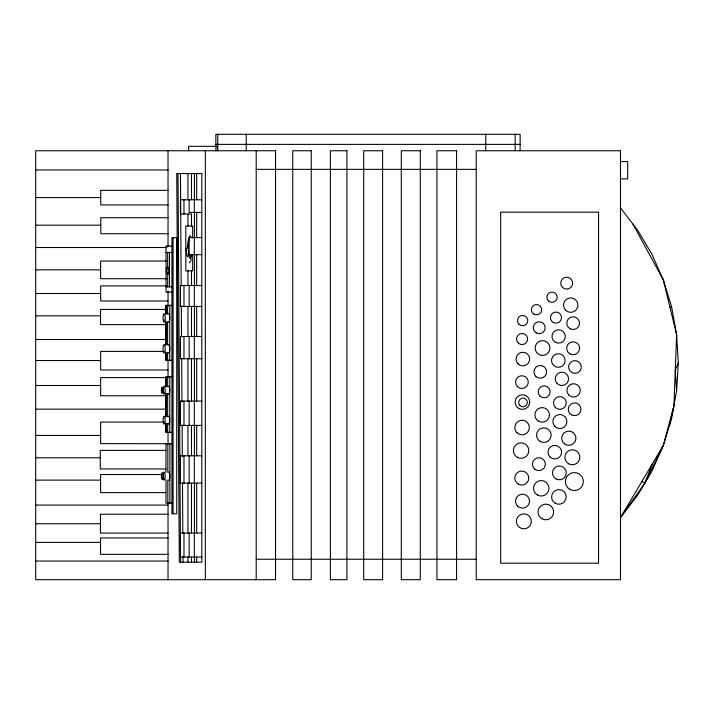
<?xml version="1.0" encoding="UTF-8"?>
<svg xmlns="http://www.w3.org/2000/svg" width="714" height="714" viewBox="0 0 714 714"><rect width="100%" height="100%" fill="white"/><g stroke="black" fill="none" stroke-linecap="round" stroke-linejoin="round"><path stroke-width="1.07" d="M668.652 425.526L669.402 425.714L673.936 405.695L676.622 334.634L671.624 306.949L663.368 280.058L651.98 254.345L637.611 230.158L620.475 207.854M673.936 405.695L663.368 445.357L620.475 517.561L637.611 495.257L651.98 471.079L663.368 445.357L671.624 418.466L676.622 390.79L678.3 362.712L676.622 334.634L663.368 280.058L632.961 224.107M188.309 240.19L187.354 248.231L185.81 248.436L187.354 256.692L188.844 255.255M191.254 255.139L190.897 256.924A11.299 1.731 -90 0 1 189.174 256.897L188.817 255.094A11.299 1.731 -90 0 1 188.674 240.216A11.299 1.731 -90 0 1 190.906 237.351M652.65 463.413L644.796 483.164L620.475 517.561M678.3 362.712L675.283 370.164L676.622 390.79M663.368 445.357L644.796 483.164L641.922 481.459M189.264 262.806L190.986 260.583L190.986 254.291M670 307.341L671.624 306.949M215.869 144.38L520.122 144.38M620.475 161.578L627.686 161.578L627.686 178.848L620.475 178.848M256.21 169.352L476.22 169.352M35.7 169.977L168.031 169.977M168.031 190.352L100.71 190.352L100.71 204.954L168.031 204.954M35.7 197.573L100.71 197.573M201.83 199.786L180.455 199.786L180.455 214.004L191.486 214.004L191.486 226.026M201.83 212.433L189.165 212.433L189.165 199.786M168.031 217.699L100.808 217.699L100.808 233.737L168.031 233.737M35.7 225.169L100.808 225.169M201.83 237.566L189.165 237.566L189.165 254.648L201.83 254.648M171.976 246.062L166.014 246.062L166.014 292.106L171.976 292.106M35.7 247.517L166.924 247.517M166.014 252.444L171.94 252.444M166.924 261.029L100.603 261.029L100.603 278.71L166.924 278.71M35.7 269.856L100.603 269.856M201.83 285.52L180.455 285.52L180.455 306.449L201.83 306.449M166.924 285.886L100.665 285.886L100.665 301.005L168.031 301.005M166.014 286.841L171.94 286.841M35.7 293.508L100.665 293.508M172.074 305.342L165.925 305.342L165.925 314.151M165.818 309.421L100.549 309.421L100.549 324.62L165.818 324.62M35.7 315.847L100.549 315.847M201.83 336.499L180.455 336.499L180.455 358.74L201.83 358.74M35.7 339.507L165.809 339.507M163.613 351.404L100.656 351.404L100.656 369.995L168.031 369.995M172.074 360.365L165.925 360.365L165.925 352.662M35.7 360.534L100.656 360.534M172.074 376.724L165.925 376.724L165.925 386.747M165.827 377.581L100.656 377.581L100.656 395.761L165.827 395.761M35.7 385.506L100.656 385.506M201.83 401.081L180.455 401.081L180.455 425.41L201.83 425.41M35.7 409.158L165.809 409.158M163.613 422.072L100.62 422.072L100.62 443.626L171.976 443.724M172.074 432.372L165.925 432.372L165.925 423.473M35.7 435.442L100.62 435.442M165.809 450.373L100.272 450.373L100.272 468.955L165.809 468.955M201.83 455.8L180.455 455.8L180.455 483.119L201.83 483.119M35.7 457.781L100.272 457.781M161.4 474.515L100.603 474.515L100.603 492.606L165.827 492.606M35.7 480.129L100.603 480.129M171.976 503.129L165.978 503.129L166.014 480.031M35.7 505.093L168.031 505.093M168.031 514.223L100.433 514.223L100.433 533.072L168.031 533.072M35.7 523.746L100.433 523.746M201.83 533.028L180.455 533.028L180.455 557.063L201.83 557.063M168.031 537.954L100.549 537.954L100.549 554.323L168.031 554.323M35.7 542.399L100.549 542.399M256.21 559.24L476.22 559.24M35.7 561.043L168.031 561.043M180.446 173.556L181.186 286.028M181.32 306.074L181.517 336.142M181.668 358.41L181.954 401.839M182.106 425.232L182.311 456.407M182.489 483.137L182.82 533.251M182.971 556.634L183.007 562.204M177.991 173.556L180.562 562.204M520.122 150.752L520.122 134.303L215.869 134.303L215.869 150.752M515.16 134.303L515.16 150.752M485.761 134.303L485.761 150.752M256.21 150.752L256.21 579.697M246.241 134.303L246.241 150.752M217.77 134.303L217.77 150.752M217.413 150.752L217.413 146.334L188.63 146.334L188.63 150.752M205.329 150.752L205.329 579.697M196.68 173.556L196.68 199.786M196.68 212.433L196.68 237.566M196.68 254.648L196.68 285.52M196.68 306.449L196.68 336.499M196.68 358.74L196.68 401.081M196.68 425.41L196.68 455.8M196.68 483.119L196.68 533.028M196.68 557.063L196.68 562.204M194.404 173.556L194.404 199.786M194.404 212.433L194.404 237.566M194.404 254.648L194.404 285.52M194.404 306.449L194.404 336.499M194.404 358.74L194.404 401.081M194.404 425.41L194.404 455.8M194.404 483.119L194.404 533.028M194.404 557.063L194.404 562.204M194.315 199.786L194.315 212.433M194.315 237.566L194.315 254.648M194.315 285.52L194.315 306.449M194.315 336.499L194.315 358.74M194.315 401.081L194.315 425.41M194.315 455.8L194.315 483.119M194.315 533.028L194.315 557.063M192.655 238.048L192.655 226.026L185.81 226.026L185.81 270.838L192.655 270.838L192.655 254.443M191.486 173.556L191.486 199.786M191.486 270.838L191.486 285.52M191.486 306.449L191.486 336.499M191.486 358.74L191.486 401.081M191.486 425.41L191.486 455.8M191.486 483.119L191.486 533.028M191.486 557.063L191.486 562.204M189.165 285.52L189.165 306.449M189.165 336.499L189.165 358.74M189.165 401.081L189.165 425.41M189.165 455.8L189.165 483.119M189.165 533.028L189.165 557.063M187.969 173.556L187.969 199.786M187.969 214.004L187.969 226.026M187.969 270.838L187.969 285.52M187.969 306.449L187.969 336.499M187.969 358.74L187.969 401.081M187.969 425.41L187.969 455.8M187.969 483.119L187.969 533.028M187.969 557.063L187.969 562.204M183.971 199.786L183.971 214.004M183.971 285.52L183.971 306.449M183.971 336.499L183.971 358.74M183.971 401.081L183.971 425.41M183.971 455.8L183.971 483.119M183.971 533.028L183.971 557.063M173.083 237.735L173.083 513.83M169.887 443.724L169.887 503.129M169.771 305.342L169.771 360.365M169.798 376.724L169.798 432.372M169.486 252.444L169.486 286.841M168.031 150.752L168.031 246.571M168.031 291.133L168.031 306.27M168.031 360.151L168.031 377.581M168.031 432.63L168.031 443.769M168.031 502.817L168.031 579.697M167.835 443.724L167.835 472.329M167.835 480.031L167.835 503.129M167.683 252.444L167.683 267.447M167.683 273.899L167.683 286.841M167.603 305.342L167.603 314.151M167.603 321.853L167.603 344.96M167.603 352.662L167.603 360.365M167.656 376.724L167.656 386.747M167.656 393.423L167.656 416.789M167.656 423.473L167.656 432.372M166.059 305.342L166.059 314.151M166.059 321.853L166.059 344.96M166.059 352.662L166.059 360.365M166.059 376.724L166.059 386.747M166.059 393.423L166.059 416.789M166.059 423.473L166.059 432.372M166.014 443.724L165.978 472.329M165.925 321.853L165.925 344.96M165.925 393.423L165.925 416.789M168.433 313.857A4.266 1.062 -90 0 1 169.762 318.533A4.266 1.062 -90 0 1 168.183 321.666M168.183 345.103A4.266 1.062 -90 0 1 169.771 348.798A4.266 1.062 -90 0 1 168.183 352.484M168.093 267.696A3.418 0.821 -90 0 1 169.325 270.66A3.418 0.821 -90 0 1 168.093 273.623M168.218 386.72A4.034 1.009 -90 0 1 169.727 390.21A4.034 1.009 -90 0 1 168.218 393.709M168.218 416.699A4.034 1.009 -90 0 1 169.727 420.198A4.034 1.009 -90 0 1 168.218 423.688M168.584 472.141A4.088 0.991 -90 0 1 169.816 475.56A4.088 0.991 -90 0 1 168.843 480.183M275.55 150.752L35.7 150.752L35.7 579.697L275.55 579.697L275.55 150.752M311.242 150.752L292.749 150.752L292.749 579.697L311.242 579.697L311.242 150.752M346.906 150.752L330.403 150.752L330.403 579.697L346.906 579.697L346.906 150.752M382.615 150.752L363.694 150.752L363.694 579.697L382.615 579.697L382.615 150.752M420.287 150.752L401.304 150.752L401.304 579.697L420.287 579.697L420.287 150.752M456.576 150.752L436.923 150.752L436.923 579.697L456.576 579.697L456.576 150.752M620.475 150.752L476.22 150.752L476.22 579.697L620.475 579.697L620.475 150.752M201.83 173.556L176.751 173.556L179.312 562.204L201.83 562.204L201.83 173.556M598.546 212.165L500.684 212.165L500.684 563.194L598.546 563.194L598.546 212.165M176.742 237.735L171.94 237.735L171.94 513.83L176.742 513.83L176.742 237.735M569.861 489.349A8.979 8.979 0 0 0 583.329 481.566A8.979 8.979 0 0 0 569.861 473.793A8.979 8.979 0 0 0 569.861 489.349M519.007 324.227A5.141 5.141 0 0 0 527.601 321.916A5.141 5.141 0 0 0 521.309 315.624A5.141 5.141 0 0 0 519.007 324.227M533.956 314.151A5.141 5.141 0 0 0 541.667 309.697A5.141 5.141 0 0 0 533.956 305.253A5.141 5.141 0 0 0 533.956 314.151M548.37 300.844A5.141 5.141 0 0 0 556.965 298.532A5.141 5.141 0 0 0 550.673 292.24A5.141 5.141 0 0 0 548.37 300.844M562.471 287.358A5.962 5.962 0 0 0 572.441 284.69A5.962 5.962 0 0 0 565.14 277.389A5.962 5.962 0 0 0 562.471 287.358M518.186 342.943A5.551 5.551 0 0 0 527.467 340.453A5.551 5.551 0 0 0 520.667 333.661A5.551 5.551 0 0 0 518.186 342.943M536.259 332.894A5.962 5.962 0 0 0 545.201 327.726A5.962 5.962 0 0 0 536.259 322.567A5.962 5.962 0 0 0 536.259 332.894M553.189 322.425A5.551 5.551 0 0 0 561.516 317.614A5.551 5.551 0 0 0 553.189 312.812A5.551 5.551 0 0 0 553.189 322.425M565.622 310.224A7.194 7.194 0 0 0 577.662 306.993A7.194 7.194 0 0 0 568.844 298.184A7.194 7.194 0 0 0 565.622 310.224M518.087 363.863A6.783 6.783 0 0 0 529.44 360.82A6.783 6.783 0 0 0 521.131 352.511A6.783 6.783 0 0 0 518.087 363.863M537.303 353.278A7.399 7.399 0 0 0 549.682 349.958A7.399 7.399 0 0 0 540.623 340.899A7.399 7.399 0 0 0 537.303 353.278M555.296 342.238A6.685 6.685 0 0 0 565.318 336.455A6.685 6.685 0 0 0 555.296 330.662A6.685 6.685 0 0 0 555.296 342.238M569.951 328.672A6.372 6.372 0 0 0 579.509 323.156A6.372 6.372 0 0 0 569.951 317.632A6.372 6.372 0 0 0 569.951 328.672M517.418 386.604A6.372 6.372 0 0 0 528.074 383.748A6.372 6.372 0 0 0 520.274 375.948A6.372 6.372 0 0 0 517.418 386.604M535.777 376.34A6.372 6.372 0 0 0 546.433 373.484A6.372 6.372 0 0 0 538.633 365.684A6.372 6.372 0 0 0 535.777 376.34M553.52 365.318A6.783 6.783 0 0 0 564.872 362.284A6.783 6.783 0 0 0 556.563 353.974A6.783 6.783 0 0 0 553.52 365.318M569.897 353.885A6.48 6.48 0 0 0 579.607 348.271A6.48 6.48 0 0 0 569.897 342.666A6.48 6.48 0 0 0 569.897 353.885M518.775 408.399A7.301 7.301 0 0 0 529.726 402.08A7.301 7.301 0 0 0 518.775 395.761A7.301 7.301 0 0 0 518.775 408.399M519.944 405.516A4.32 4.32 0 0 0 527.173 403.58A4.32 4.32 0 0 0 521.88 398.296A4.32 4.32 0 0 0 519.944 405.516M539.954 396.029A5.962 5.962 0 0 0 549.932 393.36A5.962 5.962 0 0 0 542.631 386.06A5.962 5.962 0 0 0 539.954 396.029M557.179 383.579A6.685 6.685 0 0 0 568.353 380.58A6.685 6.685 0 0 0 560.169 372.396A6.685 6.685 0 0 0 557.179 383.579M570.441 371.485A6.372 6.372 0 0 0 581.098 368.629A6.372 6.372 0 0 0 573.297 360.82A6.372 6.372 0 0 0 570.441 371.485M516.927 432.702A7.301 7.301 0 0 0 529.136 429.426A7.301 7.301 0 0 0 520.203 420.492A7.301 7.301 0 0 0 516.927 432.702M538.517 421.206A7.301 7.301 0 0 0 549.459 414.888A7.301 7.301 0 0 0 538.517 408.569A7.301 7.301 0 0 0 538.517 421.206M555.385 407.462A6.372 6.372 0 0 0 566.05 404.606A6.372 6.372 0 0 0 558.241 396.797A6.372 6.372 0 0 0 555.385 407.462M568.88 395.11A6.685 6.685 0 0 0 580.063 392.12A6.685 6.685 0 0 0 571.878 383.936A6.685 6.685 0 0 0 568.88 395.11M517.231 457.272A7.711 7.711 0 0 0 528.797 450.596A7.711 7.711 0 0 0 517.231 443.921A7.711 7.711 0 0 0 517.231 457.272M540.186 441.475A7.301 7.301 0 0 0 551.137 435.156A7.301 7.301 0 0 0 540.186 428.837A7.301 7.301 0 0 0 540.186 441.475M554.948 426.472A6.988 6.988 0 0 0 566.648 423.34A6.988 6.988 0 0 0 558.08 414.772A6.988 6.988 0 0 0 554.948 426.472M571.423 414.807A6.372 6.372 0 0 0 580.982 409.292A6.372 6.372 0 0 0 571.423 403.767A6.372 6.372 0 0 0 571.423 414.807M518.284 484.128A6.988 6.988 0 0 0 528.771 478.077A6.988 6.988 0 0 0 518.284 472.025A6.988 6.988 0 0 0 518.284 484.128M534.768 469.152A6.48 6.48 0 0 0 545.282 465.251A6.48 6.48 0 0 0 536.642 458.093A6.48 6.48 0 0 0 534.768 469.152M550.003 456.987A6.783 6.783 0 0 0 561.356 453.943A6.783 6.783 0 0 0 553.047 445.634A6.783 6.783 0 0 0 550.003 456.987M564.479 443.813A7.095 7.095 0 0 0 575.841 439.164A7.095 7.095 0 0 0 566.131 431.64A7.095 7.095 0 0 0 564.479 443.813M517.57 506.056A6.988 6.988 0 0 0 529.27 502.924A6.988 6.988 0 0 0 520.702 494.365A6.988 6.988 0 0 0 517.57 506.056M537.383 494.963A7.711 7.711 0 0 0 548.95 488.278A7.711 7.711 0 0 0 537.383 481.602A7.711 7.711 0 0 0 537.383 494.963M555.929 478.844A6.89 6.89 0 0 0 566.256 472.882A6.89 6.89 0 0 0 555.929 466.92A6.89 6.89 0 0 0 555.929 478.844M568.603 463.761A7.506 7.506 0 0 0 579.857 457.263A7.506 7.506 0 0 0 568.603 450.766A7.506 7.506 0 0 0 568.603 463.761M518.56 526.62A7.506 7.506 0 0 0 531.109 523.255A7.506 7.506 0 0 0 521.925 514.071A7.506 7.506 0 0 0 518.56 526.62M541.944 518.739A7.809 7.809 0 0 0 553.653 511.974A7.809 7.809 0 0 0 541.944 505.209A7.809 7.809 0 0 0 541.944 518.739M555.251 503.245A7.301 7.301 0 0 0 566.193 496.926A7.301 7.301 0 0 0 555.251 490.607A7.301 7.301 0 0 0 555.251 503.245M167.924 272.364A3.418 0.821 -90 0 0 167.21 267.241A3.418 0.821 -90 0 0 166.496 272.364A3.418 0.821 -90 0 0 167.924 272.364M165.05 320.113A4.266 1.062 -90 0 0 164.131 313.714A4.266 1.062 -90 0 0 163.211 320.113A4.266 1.062 -90 0 0 165.05 320.113M164.88 351.815A4.266 1.062 -90 0 0 164.407 344.675A4.266 1.062 -90 0 0 163.104 349.896A4.266 1.062 -90 0 0 164.88 351.815M165.014 392.227A4.034 1.009 -90 0 0 164.149 386.176A4.034 1.009 -90 0 0 163.274 392.227A4.034 1.009 -90 0 0 165.014 392.227M162.685 392.388A3.088 0.768 -90 0 0 162.346 387.229A3.088 0.768 -90 0 0 161.4 391.004A3.088 0.768 -90 0 0 162.685 392.388M165.014 422.215A4.034 1.009 -90 0 0 164.149 416.164A4.034 1.009 -90 0 0 163.274 422.215A4.034 1.009 -90 0 0 165.014 422.215M164.854 478.978A4.088 0.991 -90 0 0 164.407 472.141A4.088 0.991 -90 0 0 163.203 477.148A4.088 0.991 -90 0 0 164.854 478.978M162.854 478.532A3.481 0.839 -90 0 0 162.48 472.713A3.481 0.839 -90 0 0 161.453 476.979A3.481 0.839 -90 0 0 162.854 478.532"/></g></svg>
